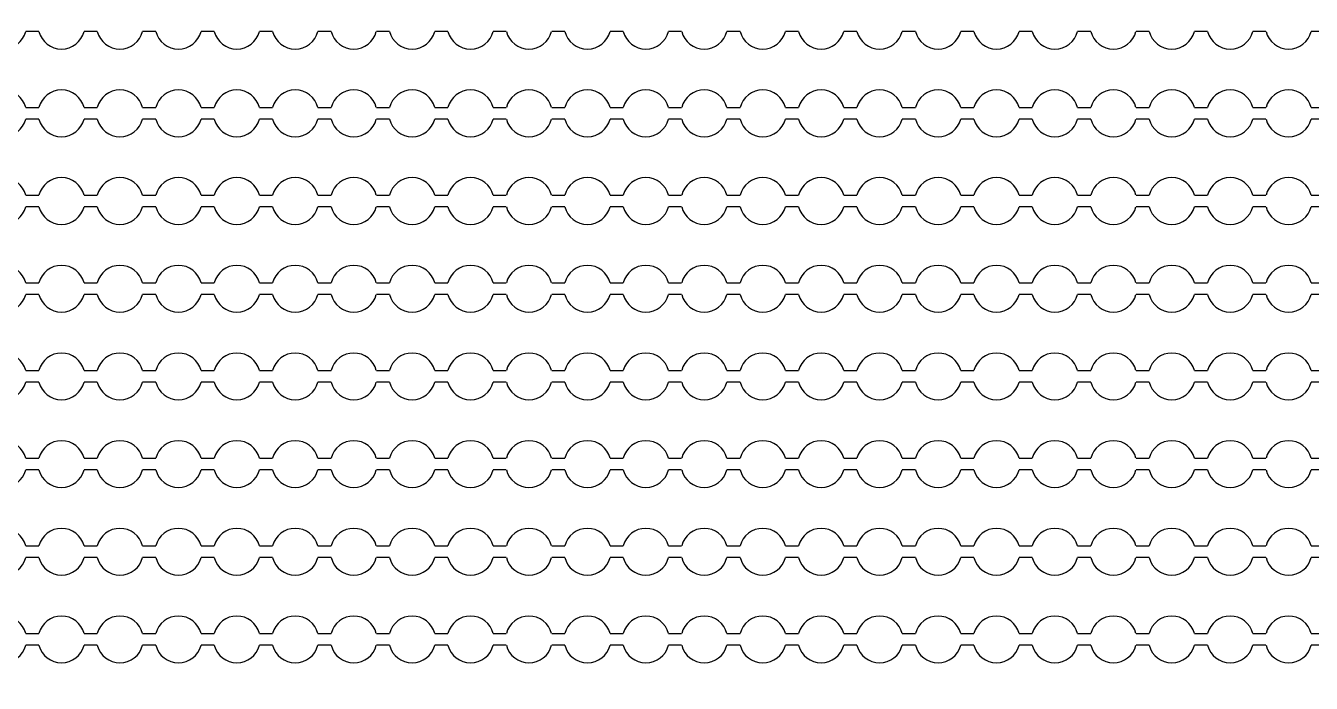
# Model space of a CAD drawing. Extents: x 4056 to 105656, y 4120 to 105720.
# Drawn here: x 33314 to 34414, y 30015 to 30578 of the extents above; entities that cross this region are included whole.
import ezdxf

# ---------------------------------------------------------------- set-up
doc = ezdxf.new("R2010")
doc.units = 13
doc.header["$MEASUREMENT"] = 0
doc.layers.add('Main Layer', color=7, linetype='Continuous', lineweight=0)

msp = doc.modelspace()

# ---------------------------------------------------------------- linework, layer by layer
for p, q in [((33325.1, 30573), (33313.9, 30573)), ((33375.1, 30573), (33363.9, 30573)), ((33425.1, 30573), (33413.9, 30573)), ((33475.1, 30573), (33463.9, 30573)), ((33525.1, 30573), (33513.9, 30573)), ((33575.1, 30573), (33563.9, 30573)), ((33625.1, 30573), (33613.9, 30573)), ((33675.1, 30573), (33663.9, 30573)), ((33725.1, 30573), (33713.9, 30573)), ((33775.1, 30573), (33763.9, 30573)), ((33825.1, 30573), (33813.9, 30573)), ((33875.1, 30573), (33863.9, 30573)), ((33925.1, 30573), (33913.9, 30573)), ((33975.1, 30573), (33963.9, 30573)), ((34025.1, 30573), (34013.9, 30573)), ((34075.1, 30573), (34063.9, 30573)), ((34125.1, 30573), (34113.9, 30573)), ((34175.1, 30573), (34163.9, 30573)), ((34225.1, 30573), (34213.9, 30573)), ((34275.1, 30573), (34263.9, 30573)), ((34325.1, 30573), (34313.9, 30573)), ((34375.1, 30573), (34363.9, 30573)), ((34425.1, 30573), (34413.9, 30573)), ((33313.9, 30508), (33325.1, 30508)), ((33363.9, 30508), (33375.1, 30508)), ((33413.9, 30508), (33425.1, 30508)), ((33463.9, 30508), (33475.1, 30508)), ((33513.9, 30508), (33525.1, 30508)), ((33563.9, 30508), (33575.1, 30508)), ((33613.9, 30508), (33625.1, 30508)), ((33663.9, 30508), (33675.1, 30508)), ((33713.9, 30508), (33725.1, 30508)), ((33763.9, 30508), (33775.1, 30508)), ((33813.9, 30508), (33825.1, 30508)), ((33863.9, 30508), (33875.1, 30508)), ((33913.9, 30508), (33925.1, 30508)), ((33963.9, 30508), (33975.1, 30508)), ((34013.9, 30508), (34025.1, 30508)), ((34063.9, 30508), (34075.1, 30508)), ((34113.9, 30508), (34125.1, 30508)), ((34163.9, 30508), (34175.1, 30508)), ((34213.9, 30508), (34225.1, 30508)), ((34263.9, 30508), (34275.1, 30508)), ((34313.9, 30508), (34325.1, 30508)), ((34363.9, 30508), (34375.1, 30508)), ((34413.9, 30508), (34425.1, 30508)), ((33325.1, 30498), (33313.9, 30498)), ((33375.1, 30498), (33363.9, 30498)), ((33425.1, 30498), (33413.9, 30498)), ((33475.1, 30498), (33463.9, 30498)), ((33525.1, 30498), (33513.9, 30498)), ((33575.1, 30498), (33563.9, 30498)), ((33625.1, 30498), (33613.9, 30498)), ((33675.1, 30498), (33663.9, 30498)), ((33725.1, 30498), (33713.9, 30498)), ((33775.1, 30498), (33763.9, 30498)), ((33825.1, 30498), (33813.9, 30498)), ((33875.1, 30498), (33863.9, 30498)), ((33925.1, 30498), (33913.9, 30498)), ((33975.1, 30498), (33963.9, 30498)), ((34025.1, 30498), (34013.9, 30498)), ((34075.1, 30498), (34063.9, 30498)), ((34125.1, 30498), (34113.9, 30498)), ((34175.1, 30498), (34163.9, 30498)), ((34225.1, 30498), (34213.9, 30498)), ((34275.1, 30498), (34263.9, 30498)), ((34325.1, 30498), (34313.9, 30498)), ((34375.1, 30498), (34363.9, 30498)), ((34425.1, 30498), (34413.9, 30498)), ((33313.9, 30433), (33325.1, 30433)), ((33363.9, 30433), (33375.1, 30433)), ((33413.9, 30433), (33425.1, 30433)), ((33463.9, 30433), (33475.1, 30433)), ((33513.9, 30433), (33525.1, 30433)), ((33563.9, 30433), (33575.1, 30433)), ((33613.9, 30433), (33625.1, 30433)), ((33663.9, 30433), (33675.1, 30433)), ((33713.9, 30433), (33725.1, 30433)), ((33763.9, 30433), (33775.1, 30433)), ((33813.9, 30433), (33825.1, 30433)), ((33863.9, 30433), (33875.1, 30433)), ((33913.9, 30433), (33925.1, 30433)), ((33963.9, 30433), (33975.1, 30433)), ((34013.9, 30433), (34025.1, 30433)), ((34063.9, 30433), (34075.1, 30433)), ((34113.9, 30433), (34125.1, 30433)), ((34163.9, 30433), (34175.1, 30433)), ((34213.9, 30433), (34225.1, 30433)), ((34263.9, 30433), (34275.1, 30433)), ((34313.9, 30433), (34325.1, 30433)), ((34363.9, 30433), (34375.1, 30433)), ((34413.9, 30433), (34425.1, 30433)), ((33325.1, 30423), (33313.9, 30423)), ((33375.1, 30423), (33363.9, 30423)), ((33425.1, 30423), (33413.9, 30423)), ((33475.1, 30423), (33463.9, 30423)), ((33525.1, 30423), (33513.9, 30423)), ((33575.1, 30423), (33563.9, 30423)), ((33625.1, 30423), (33613.9, 30423)), ((33675.1, 30423), (33663.9, 30423)), ((33725.1, 30423), (33713.9, 30423)), ((33775.1, 30423), (33763.9, 30423)), ((33825.1, 30423), (33813.9, 30423)), ((33875.1, 30423), (33863.9, 30423)), ((33925.1, 30423), (33913.9, 30423)), ((33975.1, 30423), (33963.9, 30423)), ((34025.1, 30423), (34013.9, 30423)), ((34075.1, 30423), (34063.9, 30423)), ((34125.1, 30423), (34113.9, 30423)), ((34175.1, 30423), (34163.9, 30423)), ((34225.1, 30423), (34213.9, 30423)), ((34275.1, 30423), (34263.9, 30423)), ((34325.1, 30423), (34313.9, 30423)), ((34375.1, 30423), (34363.9, 30423)), ((34425.1, 30423), (34413.9, 30423)), ((33313.9, 30358), (33325.1, 30358)), ((33363.9, 30358), (33375.1, 30358)), ((33413.9, 30358), (33425.1, 30358)), ((33463.9, 30358), (33475.1, 30358)), ((33513.9, 30358), (33525.1, 30358)), ((33563.9, 30358), (33575.1, 30358)), ((33613.9, 30358), (33625.1, 30358)), ((33663.9, 30358), (33675.1, 30358)), ((33713.9, 30358), (33725.1, 30358)), ((33763.9, 30358), (33775.1, 30358)), ((33813.9, 30358), (33825.1, 30358)), ((33863.9, 30358), (33875.1, 30358)), ((33913.9, 30358), (33925.1, 30358)), ((33963.9, 30358), (33975.1, 30358)), ((34013.9, 30358), (34025.1, 30358)), ((34063.9, 30358), (34075.1, 30358)), ((34113.9, 30358), (34125.1, 30358)), ((34163.9, 30358), (34175.1, 30358)), ((34213.9, 30358), (34225.1, 30358)), ((34263.9, 30358), (34275.1, 30358)), ((34313.9, 30358), (34325.1, 30358)), ((34363.9, 30358), (34375.1, 30358)), ((34413.9, 30358), (34425.1, 30358)), ((33325.1, 30348), (33313.9, 30348)), ((33375.1, 30348), (33363.9, 30348)), ((33425.1, 30348), (33413.9, 30348)), ((33475.1, 30348), (33463.9, 30348)), ((33525.1, 30348), (33513.9, 30348)), ((33575.1, 30348), (33563.9, 30348)), ((33625.1, 30348), (33613.9, 30348)), ((33675.1, 30348), (33663.9, 30348)), ((33725.1, 30348), (33713.9, 30348)), ((33775.1, 30348), (33763.9, 30348)), ((33825.1, 30348), (33813.9, 30348)), ((33875.1, 30348), (33863.9, 30348)), ((33925.1, 30348), (33913.9, 30348)), ((33975.1, 30348), (33963.9, 30348)), ((34025.1, 30348), (34013.9, 30348)), ((34075.1, 30348), (34063.9, 30348)), ((34125.1, 30348), (34113.9, 30348)), ((34175.1, 30348), (34163.9, 30348)), ((34225.1, 30348), (34213.9, 30348)), ((34275.1, 30348), (34263.9, 30348)), ((34325.1, 30348), (34313.9, 30348)), ((34375.1, 30348), (34363.9, 30348)), ((34425.1, 30348), (34413.9, 30348)), ((33313.9, 30283), (33325.1, 30283)), ((33325.1, 30273), (33313.9, 30273)), ((33363.9, 30283), (33375.1, 30283)), ((33375.1, 30273), (33363.9, 30273)), ((33413.9, 30283), (33425.1, 30283)), ((33425.1, 30273), (33413.9, 30273)), ((33463.9, 30283), (33475.1, 30283)), ((33475.1, 30273), (33463.9, 30273)), ((33513.9, 30283), (33525.1, 30283)), ((33525.1, 30273), (33513.9, 30273)), ((33563.9, 30283), (33575.1, 30283)), ((33575.1, 30273), (33563.9, 30273)), ((33613.9, 30283), (33625.1, 30283)), ((33625.1, 30273), (33613.9, 30273)), ((33663.9, 30283), (33675.1, 30283)), ((33675.1, 30273), (33663.9, 30273)), ((33713.9, 30283), (33725.1, 30283)), ((33725.1, 30273), (33713.9, 30273)), ((33763.9, 30283), (33775.1, 30283)), ((33775.1, 30273), (33763.9, 30273)), ((33813.9, 30283), (33825.1, 30283)), ((33825.1, 30273), (33813.9, 30273)), ((33863.9, 30283), (33875.1, 30283)), ((33875.1, 30273), (33863.9, 30273)), ((33913.9, 30283), (33925.1, 30283)), ((33925.1, 30273), (33913.9, 30273)), ((33963.9, 30283), (33975.1, 30283)), ((33975.1, 30273), (33963.9, 30273)), ((34013.9, 30283), (34025.1, 30283)), ((34025.1, 30273), (34013.9, 30273)), ((34063.9, 30283), (34075.1, 30283)), ((34075.1, 30273), (34063.9, 30273)), ((34113.9, 30283), (34125.1, 30283)), ((34125.1, 30273), (34113.9, 30273)), ((34163.9, 30283), (34175.1, 30283)), ((34175.1, 30273), (34163.9, 30273)), ((34213.9, 30283), (34225.1, 30283)), ((34225.1, 30273), (34213.9, 30273)), ((34263.9, 30283), (34275.1, 30283)), ((34275.1, 30273), (34263.9, 30273)), ((34313.9, 30283), (34325.1, 30283)), ((34325.1, 30273), (34313.9, 30273)), ((34363.9, 30283), (34375.1, 30283)), ((34375.1, 30273), (34363.9, 30273)), ((34413.9, 30283), (34425.1, 30283)), ((34425.1, 30273), (34413.9, 30273)), ((33313.9, 30208), (33325.1, 30208)), ((33363.9, 30208), (33375.1, 30208)), ((33413.9, 30208), (33425.1, 30208)), ((33463.9, 30208), (33475.1, 30208)), ((33513.9, 30208), (33525.1, 30208)), ((33563.9, 30208), (33575.1, 30208)), ((33613.9, 30208), (33625.1, 30208)), ((33663.9, 30208), (33675.1, 30208)), ((33713.9, 30208), (33725.1, 30208)), ((33763.9, 30208), (33775.1, 30208)), ((33813.9, 30208), (33825.1, 30208)), ((33863.9, 30208), (33875.1, 30208)), ((33913.9, 30208), (33925.1, 30208)), ((33963.9, 30208), (33975.1, 30208)), ((34013.9, 30208), (34025.1, 30208)), ((34063.9, 30208), (34075.1, 30208)), ((34113.9, 30208), (34125.1, 30208)), ((34163.9, 30208), (34175.1, 30208)), ((34213.9, 30208), (34225.1, 30208)), ((34263.9, 30208), (34275.1, 30208)), ((34313.9, 30208), (34325.1, 30208)), ((34363.9, 30208), (34375.1, 30208)), ((34413.9, 30208), (34425.1, 30208)), ((33325.1, 30198), (33313.9, 30198)), ((33375.1, 30198), (33363.9, 30198)), ((33425.1, 30198), (33413.9, 30198)), ((33475.1, 30198), (33463.9, 30198)), ((33525.1, 30198), (33513.9, 30198)), ((33575.1, 30198), (33563.9, 30198)), ((33625.1, 30198), (33613.9, 30198)), ((33675.1, 30198), (33663.9, 30198)), ((33725.1, 30198), (33713.9, 30198)), ((33775.1, 30198), (33763.9, 30198)), ((33825.1, 30198), (33813.9, 30198)), ((33875.1, 30198), (33863.9, 30198)), ((33925.1, 30198), (33913.9, 30198)), ((33975.1, 30198), (33963.9, 30198)), ((34025.1, 30198), (34013.9, 30198)), ((34075.1, 30198), (34063.9, 30198)), ((34125.1, 30198), (34113.9, 30198)), ((34175.1, 30198), (34163.9, 30198)), ((34225.1, 30198), (34213.9, 30198)), ((34275.1, 30198), (34263.9, 30198)), ((34325.1, 30198), (34313.9, 30198)), ((34375.1, 30198), (34363.9, 30198)), ((34425.1, 30198), (34413.9, 30198)), ((33313.9, 30133), (33325.1, 30133)), ((33363.9, 30133), (33375.1, 30133)), ((33413.9, 30133), (33425.1, 30133)), ((33463.9, 30133), (33475.1, 30133)), ((33513.9, 30133), (33525.1, 30133)), ((33563.9, 30133), (33575.1, 30133)), ((33613.9, 30133), (33625.1, 30133)), ((33663.9, 30133), (33675.1, 30133)), ((33713.9, 30133), (33725.1, 30133)), ((33763.9, 30133), (33775.1, 30133)), ((33813.9, 30133), (33825.1, 30133)), ((33863.9, 30133), (33875.1, 30133)), ((33913.9, 30133), (33925.1, 30133)), ((33963.9, 30133), (33975.1, 30133)), ((34013.9, 30133), (34025.1, 30133)), ((34063.9, 30133), (34075.1, 30133)), ((34113.9, 30133), (34125.1, 30133)), ((34163.9, 30133), (34175.1, 30133)), ((34213.9, 30133), (34225.1, 30133)), ((34263.9, 30133), (34275.1, 30133)), ((34313.9, 30133), (34325.1, 30133)), ((34363.9, 30133), (34375.1, 30133)), ((34413.9, 30133), (34425.1, 30133)), ((33325.1, 30123), (33313.9, 30123)), ((33375.1, 30123), (33363.9, 30123)), ((33425.1, 30123), (33413.9, 30123)), ((33475.1, 30123), (33463.9, 30123)), ((33525.1, 30123), (33513.9, 30123)), ((33575.1, 30123), (33563.9, 30123)), ((33625.1, 30123), (33613.9, 30123)), ((33675.1, 30123), (33663.9, 30123)), ((33725.1, 30123), (33713.9, 30123)), ((33775.1, 30123), (33763.9, 30123)), ((33825.1, 30123), (33813.9, 30123)), ((33875.1, 30123), (33863.9, 30123)), ((33925.1, 30123), (33913.9, 30123)), ((33975.1, 30123), (33963.9, 30123)), ((34025.1, 30123), (34013.9, 30123)), ((34075.1, 30123), (34063.9, 30123)), ((34125.1, 30123), (34113.9, 30123)), ((34175.1, 30123), (34163.9, 30123)), ((34225.1, 30123), (34213.9, 30123)), ((34275.1, 30123), (34263.9, 30123)), ((34325.1, 30123), (34313.9, 30123)), ((34375.1, 30123), (34363.9, 30123)), ((34425.1, 30123), (34413.9, 30123)), ((33313.9, 30058), (33325.1, 30058)), ((33363.9, 30058), (33375.1, 30058)), ((33413.9, 30058), (33425.1, 30058)), ((33463.9, 30058), (33475.1, 30058)), ((33513.9, 30058), (33525.1, 30058)), ((33563.9, 30058), (33575.1, 30058)), ((33613.9, 30058), (33625.1, 30058)), ((33663.9, 30058), (33675.1, 30058)), ((33713.9, 30058), (33725.1, 30058)), ((33763.9, 30058), (33775.1, 30058)), ((33813.9, 30058), (33825.1, 30058)), ((33863.9, 30058), (33875.1, 30058)), ((33913.9, 30058), (33925.1, 30058)), ((33963.9, 30058), (33975.1, 30058)), ((34013.9, 30058), (34025.1, 30058)), ((34063.9, 30058), (34075.1, 30058)), ((34113.9, 30058), (34125.1, 30058)), ((34163.9, 30058), (34175.1, 30058)), ((34213.9, 30058), (34225.1, 30058)), ((34263.9, 30058), (34275.1, 30058)), ((34313.9, 30058), (34325.1, 30058)), ((34363.9, 30058), (34375.1, 30058)), ((34413.9, 30058), (34425.1, 30058)), ((33325.1, 30048), (33313.9, 30048)), ((33375.1, 30048), (33363.9, 30048)), ((33425.1, 30048), (33413.9, 30048)), ((33475.1, 30048), (33463.9, 30048)), ((33525.1, 30048), (33513.9, 30048)), ((33575.1, 30048), (33563.9, 30048)), ((33625.1, 30048), (33613.9, 30048)), ((33675.1, 30048), (33663.9, 30048)), ((33725.1, 30048), (33713.9, 30048)), ((33775.1, 30048), (33763.9, 30048)), ((33825.1, 30048), (33813.9, 30048)), ((33875.1, 30048), (33863.9, 30048)), ((33925.1, 30048), (33913.9, 30048)), ((33975.1, 30048), (33963.9, 30048)), ((34025.1, 30048), (34013.9, 30048)), ((34075.1, 30048), (34063.9, 30048)), ((34125.1, 30048), (34113.9, 30048)), ((34175.1, 30048), (34163.9, 30048)), ((34225.1, 30048), (34213.9, 30048)), ((34275.1, 30048), (34263.9, 30048)), ((34325.1, 30048), (34313.9, 30048)), ((34375.1, 30048), (34363.9, 30048)), ((34425.1, 30048), (34413.9, 30048))]:
    msp.add_line(p, q)
for centre, start, end in [((33294.5, 30578), 194.4775, 345.5225), ((33344.5, 30578), 194.4775, 345.5225), ((33394.5, 30578), 194.4775, 345.5225), ((33444.5, 30578), 194.4775, 345.5225), ((33494.5, 30578), 194.4775, 345.5225), ((33544.5, 30578), 194.4775, 345.5225), ((33594.5, 30578), 194.4775, 345.5225), ((33644.5, 30578), 194.4775, 345.5225), ((33694.5, 30578), 194.4775, 345.5225), ((33744.5, 30578), 194.4775, 345.5225), ((33794.5, 30578), 194.4775, 345.5225), ((33844.5, 30578), 194.4775, 345.5225), ((33894.5, 30578), 194.4775, 345.5225), ((33944.5, 30578), 194.4775, 345.5225), ((33994.5, 30578), 194.4775, 345.5225), ((34044.5, 30578), 194.4775, 345.5225), ((34094.5, 30578), 194.4775, 345.5225), ((34144.5, 30578), 194.4775, 345.5225), ((34194.5, 30578), 194.4775, 345.5225), ((34244.5, 30578), 194.4775, 345.5225), ((34294.5, 30578), 194.4775, 345.5225), ((34344.5, 30578), 194.4775, 345.5225), ((34394.5, 30578), 194.4775, 345.5225), ((33294.5, 30503), 14.4775, 165.5225), ((33344.5, 30503), 14.4775, 165.5225), ((33394.5, 30503), 14.4775, 165.5225), ((33444.5, 30503), 14.4775, 165.5225), ((33494.5, 30503), 14.4775, 165.5225), ((33544.5, 30503), 14.4775, 165.5225), ((33594.5, 30503), 14.4775, 165.5225), ((33644.5, 30503), 14.4775, 165.5225), ((33694.5, 30503), 14.4775, 165.5225), ((33744.5, 30503), 14.4775, 165.5225), ((33794.5, 30503), 14.4775, 165.5225), ((33844.5, 30503), 14.4775, 165.5225), ((33894.5, 30503), 14.4775, 165.5225), ((33944.5, 30503), 14.4775, 165.5225), ((33994.5, 30503), 14.4775, 165.5225), ((34044.5, 30503), 14.4775, 165.5225), ((34094.5, 30503), 14.4775, 165.5225), ((34144.5, 30503), 14.4775, 165.5225), ((34194.5, 30503), 14.4775, 165.5225), ((34244.5, 30503), 14.4775, 165.5225), ((34294.5, 30503), 14.4775, 165.5225), ((34344.5, 30503), 14.4775, 165.5225), ((34394.5, 30503), 14.4775, 165.5225), ((33294.5, 30503), 194.4775, 345.5225), ((33344.5, 30503), 194.4775, 345.5225), ((33394.5, 30503), 194.4775, 345.5225), ((33444.5, 30503), 194.4775, 345.5225), ((33494.5, 30503), 194.4775, 345.5225), ((33544.5, 30503), 194.4775, 345.5225), ((33594.5, 30503), 194.4775, 345.5225), ((33644.5, 30503), 194.4775, 345.5225), ((33694.5, 30503), 194.4775, 345.5225), ((33744.5, 30503), 194.4775, 345.5225), ((33794.5, 30503), 194.4775, 345.5225), ((33844.5, 30503), 194.4775, 345.5225), ((33894.5, 30503), 194.4775, 345.5225), ((33944.5, 30503), 194.4775, 345.5225), ((33994.5, 30503), 194.4775, 345.5225), ((34044.5, 30503), 194.4775, 345.5225), ((34094.5, 30503), 194.4775, 345.5225), ((34144.5, 30503), 194.4775, 345.5225), ((34194.5, 30503), 194.4775, 345.5225), ((34244.5, 30503), 194.4775, 345.5225), ((34294.5, 30503), 194.4775, 345.5225), ((34344.5, 30503), 194.4775, 345.5225), ((34394.5, 30503), 194.4775, 345.5225), ((33294.5, 30428), 14.4775, 165.5225), ((33344.5, 30428), 14.4775, 165.5225), ((33394.5, 30428), 14.4775, 165.5225), ((33444.5, 30428), 14.4775, 165.5225), ((33494.5, 30428), 14.4775, 165.5225), ((33544.5, 30428), 14.4775, 165.5225), ((33594.5, 30428), 14.4775, 165.5225), ((33644.5, 30428), 14.4775, 165.5225), ((33694.5, 30428), 14.4775, 165.5225), ((33744.5, 30428), 14.4775, 165.5225), ((33794.5, 30428), 14.4775, 165.5225), ((33844.5, 30428), 14.4775, 165.5225), ((33894.5, 30428), 14.4775, 165.5225), ((33944.5, 30428), 14.4775, 165.5225), ((33994.5, 30428), 14.4775, 165.5225), ((34044.5, 30428), 14.4775, 165.5225), ((34094.5, 30428), 14.4775, 165.5225), ((34144.5, 30428), 14.4775, 165.5225), ((34194.5, 30428), 14.4775, 165.5225), ((34244.5, 30428), 14.4775, 165.5225), ((34294.5, 30428), 14.4775, 165.5225), ((34344.5, 30428), 14.4775, 165.5225), ((34394.5, 30428), 14.4775, 165.5225), ((33294.5, 30428), 194.4775, 345.5225), ((33344.5, 30428), 194.4775, 345.5225), ((33394.5, 30428), 194.4775, 345.5225), ((33444.5, 30428), 194.4775, 345.5225), ((33494.5, 30428), 194.4775, 345.5225), ((33544.5, 30428), 194.4775, 345.5225), ((33594.5, 30428), 194.4775, 345.5225), ((33644.5, 30428), 194.4775, 345.5225), ((33694.5, 30428), 194.4775, 345.5225), ((33744.5, 30428), 194.4775, 345.5225), ((33794.5, 30428), 194.4775, 345.5225), ((33844.5, 30428), 194.4775, 345.5225), ((33894.5, 30428), 194.4775, 345.5225), ((33944.5, 30428), 194.4775, 345.5225), ((33994.5, 30428), 194.4775, 345.5225), ((34044.5, 30428), 194.4775, 345.5225), ((34094.5, 30428), 194.4775, 345.5225), ((34144.5, 30428), 194.4775, 345.5225), ((34194.5, 30428), 194.4775, 345.5225), ((34244.5, 30428), 194.4775, 345.5225), ((34294.5, 30428), 194.4775, 345.5225), ((34344.5, 30428), 194.4775, 345.5225), ((34394.5, 30428), 194.4775, 345.5225), ((33294.5, 30353), 14.4775, 165.5225), ((33344.5, 30353), 14.4775, 165.5225), ((33394.5, 30353), 14.4775, 165.5225), ((33444.5, 30353), 14.4775, 165.5225), ((33494.5, 30353), 14.4775, 165.5225), ((33544.5, 30353), 14.4775, 165.5225), ((33594.5, 30353), 14.4775, 165.5225), ((33644.5, 30353), 14.4775, 165.5225), ((33694.5, 30353), 14.4775, 165.5225), ((33744.5, 30353), 14.4775, 165.5225), ((33794.5, 30353), 14.4775, 165.5225), ((33844.5, 30353), 14.4775, 165.5225), ((33894.5, 30353), 14.4775, 165.5225), ((33944.5, 30353), 14.4775, 165.5225), ((33994.5, 30353), 14.4775, 165.5225), ((34044.5, 30353), 14.4775, 165.5225), ((34094.5, 30353), 14.4775, 165.5225), ((34144.5, 30353), 14.4775, 165.5225), ((34194.5, 30353), 14.4775, 165.5225), ((34244.5, 30353), 14.4775, 165.5225), ((34294.5, 30353), 14.4775, 165.5225), ((34344.5, 30353), 14.4775, 165.5225), ((34394.5, 30353), 14.4775, 165.5225), ((33294.5, 30353), 194.4775, 345.5225), ((33344.5, 30353), 194.4775, 345.5225), ((33394.5, 30353), 194.4775, 345.5225), ((33444.5, 30353), 194.4775, 345.5225), ((33494.5, 30353), 194.4775, 345.5225), ((33544.5, 30353), 194.4775, 345.5225), ((33594.5, 30353), 194.4775, 345.5225), ((33644.5, 30353), 194.4775, 345.5225), ((33694.5, 30353), 194.4775, 345.5225), ((33744.5, 30353), 194.4775, 345.5225), ((33794.5, 30353), 194.4775, 345.5225), ((33844.5, 30353), 194.4775, 345.5225), ((33894.5, 30353), 194.4775, 345.5225), ((33944.5, 30353), 194.4775, 345.5225), ((33994.5, 30353), 194.4775, 345.5225), ((34044.5, 30353), 194.4775, 345.5225), ((34094.5, 30353), 194.4775, 345.5225), ((34144.5, 30353), 194.4775, 345.5225), ((34194.5, 30353), 194.4775, 345.5225), ((34244.5, 30353), 194.4775, 345.5225), ((34294.5, 30353), 194.4775, 345.5225), ((34344.5, 30353), 194.4775, 345.5225), ((34394.5, 30353), 194.4775, 345.5225), ((33294.5, 30278), 14.4775, 165.5225), ((33344.5, 30278), 14.4775, 165.5225), ((33394.5, 30278), 14.4775, 165.5225), ((33444.5, 30278), 14.4775, 165.5225), ((33494.5, 30278), 14.4775, 165.5225), ((33544.5, 30278), 14.4775, 165.5225), ((33594.5, 30278), 14.4775, 165.5225), ((33644.5, 30278), 14.4775, 165.5225), ((33694.5, 30278), 14.4775, 165.5225), ((33744.5, 30278), 14.4775, 165.5225), ((33794.5, 30278), 14.4775, 165.5225), ((33844.5, 30278), 14.4775, 165.5225), ((33894.5, 30278), 14.4775, 165.5225), ((33944.5, 30278), 14.4775, 165.5225), ((33994.5, 30278), 14.4775, 165.5225), ((34044.5, 30278), 14.4775, 165.5225), ((34094.5, 30278), 14.4775, 165.5225), ((34144.5, 30278), 14.4775, 165.5225), ((34194.5, 30278), 14.4775, 165.5225), ((34244.5, 30278), 14.4775, 165.5225), ((34294.5, 30278), 14.4775, 165.5225), ((34344.5, 30278), 14.4775, 165.5225), ((34394.5, 30278), 14.4775, 165.5225), ((33294.5, 30278), 194.4775, 345.5225), ((33344.5, 30278), 194.4775, 345.5225), ((33394.5, 30278), 194.4775, 345.5225), ((33444.5, 30278), 194.4775, 345.5225), ((33494.5, 30278), 194.4775, 345.5225), ((33544.5, 30278), 194.4775, 345.5225), ((33594.5, 30278), 194.4775, 345.5225), ((33644.5, 30278), 194.4775, 345.5225), ((33694.5, 30278), 194.4775, 345.5225), ((33744.5, 30278), 194.4775, 345.5225), ((33794.5, 30278), 194.4775, 345.5225), ((33844.5, 30278), 194.4775, 345.5225), ((33894.5, 30278), 194.4775, 345.5225), ((33944.5, 30278), 194.4775, 345.5225), ((33994.5, 30278), 194.4775, 345.5225), ((34044.5, 30278), 194.4775, 345.5225), ((34094.5, 30278), 194.4775, 345.5225), ((34144.5, 30278), 194.4775, 345.5225), ((34194.5, 30278), 194.4775, 345.5225), ((34244.5, 30278), 194.4775, 345.5225), ((34294.5, 30278), 194.4775, 345.5225), ((34344.5, 30278), 194.4775, 345.5225), ((34394.5, 30278), 194.4775, 345.5225), ((33294.5, 30203), 14.4775, 165.5225), ((33344.5, 30203), 14.4775, 165.5225), ((33394.5, 30203), 14.4775, 165.5225), ((33444.5, 30203), 14.4775, 165.5225), ((33494.5, 30203), 14.4775, 165.5225), ((33544.5, 30203), 14.4775, 165.5225), ((33594.5, 30203), 14.4775, 165.5225), ((33644.5, 30203), 14.4775, 165.5225), ((33694.5, 30203), 14.4775, 165.5225), ((33744.5, 30203), 14.4775, 165.5225), ((33794.5, 30203), 14.4775, 165.5225), ((33844.5, 30203), 14.4775, 165.5225), ((33894.5, 30203), 14.4775, 165.5225), ((33944.5, 30203), 14.4775, 165.5225), ((33994.5, 30203), 14.4775, 165.5225), ((34044.5, 30203), 14.4775, 165.5225), ((34094.5, 30203), 14.4775, 165.5225), ((34144.5, 30203), 14.4775, 165.5225), ((34194.5, 30203), 14.4775, 165.5225), ((34244.5, 30203), 14.4775, 165.5225), ((34294.5, 30203), 14.4775, 165.5225), ((34344.5, 30203), 14.4775, 165.5225), ((34394.5, 30203), 14.4775, 165.5225), ((33294.5, 30203), 194.4775, 345.5225), ((33344.5, 30203), 194.4775, 345.5225), ((33394.5, 30203), 194.4775, 345.5225), ((33444.5, 30203), 194.4775, 345.5225), ((33494.5, 30203), 194.4775, 345.5225), ((33544.5, 30203), 194.4775, 345.5225), ((33594.5, 30203), 194.4775, 345.5225), ((33644.5, 30203), 194.4775, 345.5225), ((33694.5, 30203), 194.4775, 345.5225), ((33744.5, 30203), 194.4775, 345.5225), ((33794.5, 30203), 194.4775, 345.5225), ((33844.5, 30203), 194.4775, 345.5225), ((33894.5, 30203), 194.4775, 345.5225), ((33944.5, 30203), 194.4775, 345.5225), ((33994.5, 30203), 194.4775, 345.5225), ((34044.5, 30203), 194.4775, 345.5225), ((34094.5, 30203), 194.4775, 345.5225), ((34144.5, 30203), 194.4775, 345.5225), ((34194.5, 30203), 194.4775, 345.5225), ((34244.5, 30203), 194.4775, 345.5225), ((34294.5, 30203), 194.4775, 345.5225), ((34344.5, 30203), 194.4775, 345.5225), ((34394.5, 30203), 194.4775, 345.5225), ((33294.5, 30128), 14.4775, 165.5225), ((33344.5, 30128), 14.4775, 165.5225), ((33394.5, 30128), 14.4775, 165.5225), ((33444.5, 30128), 14.4775, 165.5225), ((33494.5, 30128), 14.4775, 165.5225), ((33544.5, 30128), 14.4775, 165.5225), ((33594.5, 30128), 14.4775, 165.5225), ((33644.5, 30128), 14.4775, 165.5225), ((33694.5, 30128), 14.4775, 165.5225), ((33744.5, 30128), 14.4775, 165.5225), ((33794.5, 30128), 14.4775, 165.5225), ((33844.5, 30128), 14.4775, 165.5225), ((33894.5, 30128), 14.4775, 165.5225), ((33944.5, 30128), 14.4775, 165.5225), ((33994.5, 30128), 14.4775, 165.5225), ((34044.5, 30128), 14.4775, 165.5225), ((34094.5, 30128), 14.4775, 165.5225), ((34144.5, 30128), 14.4775, 165.5225), ((34194.5, 30128), 14.4775, 165.5225), ((34244.5, 30128), 14.4775, 165.5225), ((34294.5, 30128), 14.4775, 165.5225), ((34344.5, 30128), 14.4775, 165.5225), ((34394.5, 30128), 14.4775, 165.5225), ((33294.5, 30128), 194.4775, 345.5225), ((33344.5, 30128), 194.4775, 345.5225), ((33394.5, 30128), 194.4775, 345.5225), ((33444.5, 30128), 194.4775, 345.5225), ((33494.5, 30128), 194.4775, 345.5225), ((33544.5, 30128), 194.4775, 345.5225), ((33594.5, 30128), 194.4775, 345.5225), ((33644.5, 30128), 194.4775, 345.5225), ((33694.5, 30128), 194.4775, 345.5225), ((33744.5, 30128), 194.4775, 345.5225), ((33794.5, 30128), 194.4775, 345.5225), ((33844.5, 30128), 194.4775, 345.5225), ((33894.5, 30128), 194.4775, 345.5225), ((33944.5, 30128), 194.4775, 345.5225), ((33994.5, 30128), 194.4775, 345.5225), ((34044.5, 30128), 194.4775, 345.5225), ((34094.5, 30128), 194.4775, 345.5225), ((34144.5, 30128), 194.4775, 345.5225), ((34194.5, 30128), 194.4775, 345.5225), ((34244.5, 30128), 194.4775, 345.5225), ((34294.5, 30128), 194.4775, 345.5225), ((34344.5, 30128), 194.4775, 345.5225), ((34394.5, 30128), 194.4775, 345.5225), ((33294.5, 30053), 14.4775, 165.5225), ((33344.5, 30053), 14.4775, 165.5225), ((33394.5, 30053), 14.4775, 165.5225), ((33444.5, 30053), 14.4775, 165.5225), ((33494.5, 30053), 14.4775, 165.5225), ((33544.5, 30053), 14.4775, 165.5225), ((33594.5, 30053), 14.4775, 165.5225), ((33644.5, 30053), 14.4775, 165.5225), ((33694.5, 30053), 14.4775, 165.5225), ((33744.5, 30053), 14.4775, 165.5225), ((33794.5, 30053), 14.4775, 165.5225), ((33844.5, 30053), 14.4775, 165.5225), ((33894.5, 30053), 14.4775, 165.5225), ((33944.5, 30053), 14.4775, 165.5225), ((33994.5, 30053), 14.4775, 165.5225), ((34044.5, 30053), 14.4775, 165.5225), ((34094.5, 30053), 14.4775, 165.5225), ((34144.5, 30053), 14.4775, 165.5225), ((34194.5, 30053), 14.4775, 165.5225), ((34244.5, 30053), 14.4775, 165.5225), ((34294.5, 30053), 14.4775, 165.5225), ((34344.5, 30053), 14.4775, 165.5225), ((34394.5, 30053), 14.4775, 165.5225), ((33294.5, 30053), 194.4775, 345.5225), ((33344.5, 30053), 194.4775, 345.5225), ((33394.5, 30053), 194.4775, 345.5225), ((33444.5, 30053), 194.4775, 345.5225), ((33494.5, 30053), 194.4775, 345.5225), ((33544.5, 30053), 194.4775, 345.5225), ((33594.5, 30053), 194.4775, 345.5225), ((33644.5, 30053), 194.4775, 345.5225), ((33694.5, 30053), 194.4775, 345.5225), ((33744.5, 30053), 194.4775, 345.5225), ((33794.5, 30053), 194.4775, 345.5225), ((33844.5, 30053), 194.4775, 345.5225), ((33894.5, 30053), 194.4775, 345.5225), ((33944.5, 30053), 194.4775, 345.5225), ((33994.5, 30053), 194.4775, 345.5225), ((34044.5, 30053), 194.4775, 345.5225), ((34094.5, 30053), 194.4775, 345.5225), ((34144.5, 30053), 194.4775, 345.5225), ((34194.5, 30053), 194.4775, 345.5225), ((34244.5, 30053), 194.4775, 345.5225), ((34294.5, 30053), 194.4775, 345.5225), ((34344.5, 30053), 194.4775, 345.5225), ((34394.5, 30053), 194.4775, 345.5225)]:
    msp.add_arc(centre, 20, start, end)
at = {"layer": 'Main Layer'}
msp.add_circle((54856, 54920.5), 50800, dxfattribs=at)

doc.saveas('drawing.dxf')
